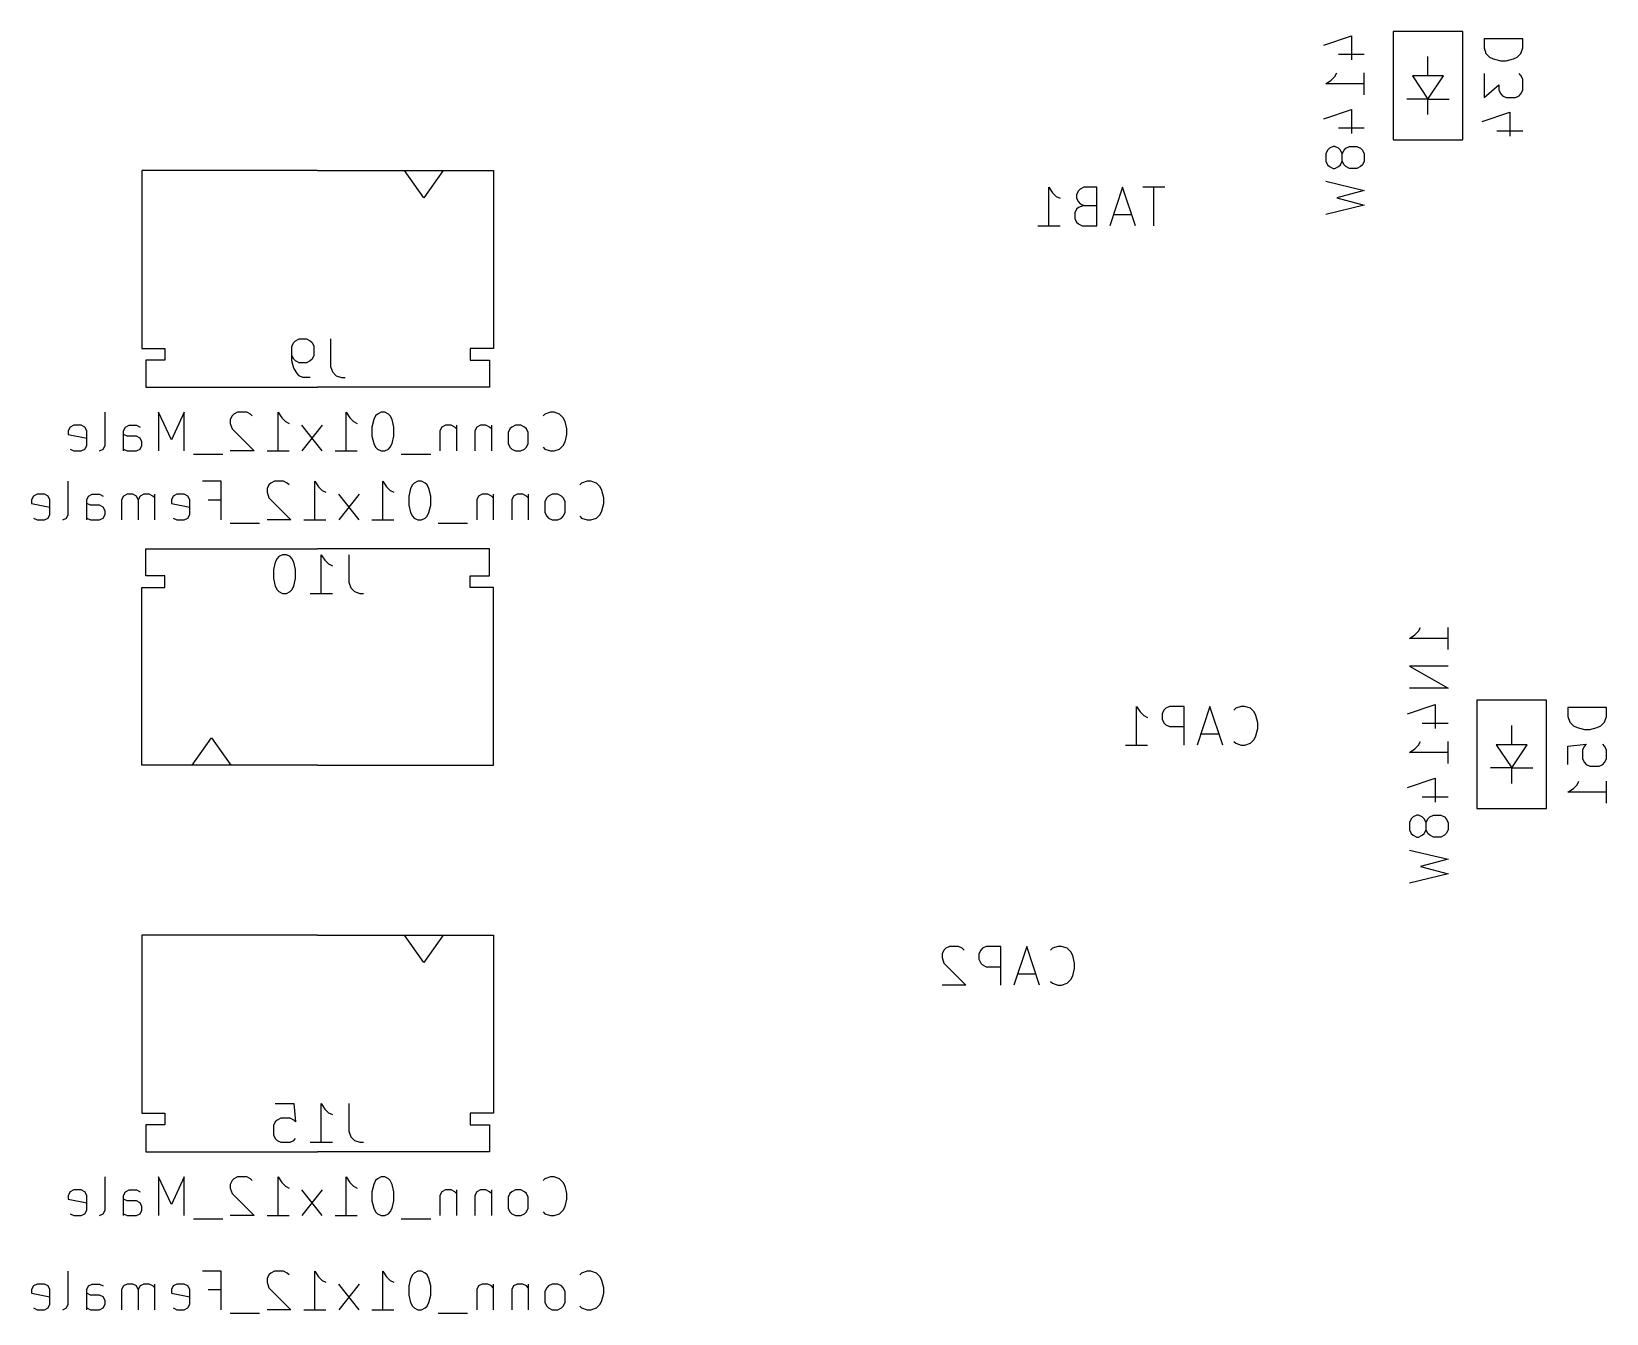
# Model space of a CAD drawing. Extents: x -29 to 358, y -109 to 38.
# Drawn here: x -22.88 to 17.88, y -72.18 to -39.01 of the extents above; entities that cross this region are included whole.
import ezdxf

# ---------------------------------------------------------------- set-up
doc = ezdxf.new("R2010")
doc.units = 0
doc.layers.add('BLACK', color=7, linetype='CONTINUOUS')

msp = doc.modelspace()

# ---------------------------------------------------------------- linework, layer by layer
at = {"layer": 'BLACK', "linetype": 'CONTINUOUS'}
for p, q in [((10.5673, -39.3657), (11.2815, -39.1276)), ((11.2815, -39.1276), (11.2815, -39.7466)), ((14.1625, -39.0133), (12.3625, -39.0133)), ((12.3625, -39.0133), (12.3625, -41.8133)), ((14.1625, -41.8133), (14.1625, -39.0133)), ((15.7149, -39.199), (14.7149, -39.199)), ((14.7149, -39.199), (14.7149, -39.4371)), ((14.7149, -39.4371), (14.7625, -39.58)), ((15.6673, -39.58), (15.7149, -39.4371)), ((15.7149, -39.4371), (15.7149, -39.199)), ((10.9482, -39.6038), (11.6149, -39.6038)), ((13.2625, -40.1633), (13.2625, -39.6633)), ((14.7625, -39.58), (14.8577, -39.6752)), ((14.8577, -39.6752), (14.953, -39.7228)), ((14.953, -39.7228), (15.1435, -39.7704)), ((15.1435, -39.7704), (15.2863, -39.7704)), ((15.2863, -39.7704), (15.4768, -39.7228)), ((15.4768, -39.7228), (15.572, -39.6752)), ((15.572, -39.6752), (15.6673, -39.58)), ((10.6149, -40.3657), (10.7577, -40.2704)), ((10.7577, -40.2704), (10.853, -40.1752)), ((10.853, -40.1752), (10.9006, -40.08)), ((11.6149, -40.6514), (11.6149, -40.08)), ((13.6625, -40.1633), (12.8625, -40.1633)), ((12.8625, -40.1633), (13.2625, -40.7633)), ((13.2625, -40.7633), (13.6625, -40.1633)), ((14.7149, -40.1038), (14.7149, -40.7228)), ((15.6673, -40.1514), (15.6196, -40.1038)), ((15.7149, -40.2466), (15.6673, -40.1514)), ((15.7149, -40.5323), (15.7149, -40.2466)), ((11.6149, -40.3657), (10.6149, -40.3657)), ((14.7149, -40.7228), (15.0958, -40.3895)), ((15.0958, -40.3895), (15.0958, -40.5323)), ((15.0958, -40.5323), (15.1435, -40.6276)), ((15.1435, -40.6276), (15.1911, -40.6752)), ((15.1911, -40.6752), (15.2863, -40.7228)), ((15.2863, -40.7228), (15.5244, -40.7228)), ((15.5244, -40.7228), (15.6196, -40.6752)), ((15.6196, -40.6752), (15.6673, -40.6276)), ((15.6673, -40.6276), (15.7149, -40.5323)), ((10.5673, -41.2704), (11.2815, -41.0323)), ((11.2815, -41.0323), (11.2815, -41.6514)), ((13.2625, -40.7633), (12.7125, -40.7633)), ((13.2625, -40.7633), (13.8125, -40.7633)), ((13.2625, -41.1633), (13.2625, -40.7633)), ((14.6673, -41.3419), (15.3815, -41.1038)), ((15.3815, -41.1038), (15.3815, -41.7228)), ((10.9482, -41.5085), (11.6149, -41.5085)), ((10.8054, -41.9847), (10.7101, -42.0323)), ((10.853, -41.9847), (10.8054, -41.9847)), ((10.9482, -42.0323), (10.853, -41.9847)), ((11.1387, -42.0323), (11.2339, -41.9847)), ((11.2339, -41.9847), (11.4244, -41.9847)), ((11.4244, -41.9847), (11.5196, -42.0323)), ((12.3625, -41.8133), (14.1625, -41.8133)), ((15.0482, -41.58), (15.7149, -41.58)), ((10.6625, -42.08), (10.6149, -42.1752)), ((10.6149, -42.1752), (10.6149, -42.3657)), ((10.6149, -42.3657), (10.6625, -42.4609)), ((10.7101, -42.0323), (10.6625, -42.08)), ((10.9958, -42.08), (10.9482, -42.0323)), ((11.0435, -42.1752), (10.9958, -42.08)), ((10.9958, -42.4609), (11.0435, -42.3657)), ((11.0435, -42.1752), (11.0911, -42.08)), ((11.0435, -42.3657), (11.0435, -42.1752)), ((11.0911, -42.4609), (11.0435, -42.3657)), ((11.0911, -42.08), (11.1387, -42.0323)), ((11.5196, -42.0323), (11.5673, -42.08)), ((11.5673, -42.08), (11.6149, -42.1752)), ((11.6149, -42.3657), (11.5673, -42.4609)), ((11.6149, -42.1752), (11.6149, -42.3657)), ((-15.475, -42.6133), (-20.025, -42.6133)), ((-20.025, -42.6133), (-20.025, -47.2133)), ((-15.475, -42.6133), (-10.925, -42.6133)), ((-12.725, -43.3204), (-13.225, -42.6133)), ((-12.225, -42.6133), (-12.725, -43.3204)), ((-10.925, -42.6133), (-10.925, -47.2133)), ((10.6625, -42.4609), (10.7101, -42.5085)), ((10.7101, -42.5085), (10.8054, -42.5562)), ((10.8054, -42.5562), (10.853, -42.5562)), ((10.853, -42.5562), (10.9482, -42.5085)), ((10.9482, -42.5085), (10.9958, -42.4609)), ((11.1387, -42.5085), (11.0911, -42.4609)), ((11.2339, -42.5562), (11.1387, -42.5085)), ((11.4244, -42.5562), (11.2339, -42.5562)), ((11.5196, -42.5085), (11.4244, -42.5562)), ((11.5673, -42.4609), (11.5196, -42.5085)), ((3.45298, -44.0407), (3.45298, -43.0407)), ((3.45298, -43.0407), (3.54821, -43.1835)), ((3.54821, -43.1835), (3.64345, -43.2788)), ((4.21488, -43.1359), (4.16726, -43.2312)), ((4.2625, -43.0883), (4.21488, -43.1359)), ((4.35774, -43.0407), (4.2625, -43.0883)), ((4.69107, -43.0407), (4.35774, -43.0407)), ((4.69107, -44.0407), (4.69107, -43.0407)), ((5.35774, -43.0407), (5.0244, -44.0407)), ((5.69107, -44.0407), (5.35774, -43.0407)), ((6.45298, -43.0407), (5.88155, -43.0407)), ((6.16726, -44.0407), (6.16726, -43.0407)), ((10.6149, -42.8895), (11.6149, -43.1276)), ((11.6149, -43.1276), (10.9006, -43.3181)), ((3.64345, -43.2788), (3.73869, -43.3264)), ((4.16726, -43.6121), (4.11964, -43.7073)), ((4.16726, -43.2312), (4.16726, -43.3264)), ((4.16726, -43.3264), (4.21488, -43.4216)), ((4.21488, -43.5645), (4.16726, -43.6121)), ((4.21488, -43.4216), (4.2625, -43.4693)), ((4.35774, -43.5169), (4.21488, -43.5645)), ((4.2625, -43.4693), (4.35774, -43.5169)), ((4.35774, -43.5169), (4.69107, -43.5169)), ((11.6149, -43.5085), (10.6149, -43.7466)), ((10.9006, -43.3181), (11.6149, -43.5085)), ((4.11964, -43.7073), (4.11964, -43.8502)), ((4.11964, -43.8502), (4.16726, -43.9454)), ((4.16726, -43.9454), (4.21488, -43.9931)), ((4.21488, -43.9931), (4.31012, -44.0407)), ((5.59583, -43.755), (5.11964, -43.755)), ((3.16726, -44.0407), (3.73869, -44.0407)), ((4.31012, -44.0407), (4.69107, -44.0407)), ((-20.025, -47.2133), (-19.425, -47.2133)), ((-19.425, -47.2133), (-19.425, -47.5133)), ((-16.1417, -47.1562), (-16.094, -47.0609)), ((-16.1417, -47.5371), (-16.1417, -47.1562)), ((-16.094, -47.0609), (-16.0464, -47.0133)), ((-16.0464, -47.0133), (-15.9512, -46.9657)), ((-15.9512, -46.9657), (-15.7607, -46.9657)), ((-15.7607, -46.9657), (-15.6655, -47.0133)), ((-15.6655, -47.0133), (-15.6179, -47.0609)), ((-15.6179, -47.0609), (-15.5702, -47.1562)), ((-15.5702, -47.1562), (-15.5702, -47.3943)), ((-15.1417, -46.9657), (-15.1417, -47.68)), ((-11.525, -47.2133), (-11.525, -47.5133)), ((-10.925, -47.2133), (-11.525, -47.2133)), ((-19.925, -47.5133), (-19.925, -48.2133)), ((-19.425, -47.5133), (-19.925, -47.5133)), ((-16.094, -47.4895), (-16.1417, -47.3943)), ((-16.094, -47.7276), (-16.1417, -47.5371)), ((-16.0464, -47.5371), (-16.094, -47.4895)), ((-15.9512, -47.5847), (-16.0464, -47.5371)), ((-15.7607, -47.5847), (-15.9512, -47.5847)), ((-15.6655, -47.5371), (-15.7607, -47.5847)), ((-15.6179, -47.4895), (-15.6655, -47.5371)), ((-15.5702, -47.3943), (-15.6179, -47.4895)), ((-15.1417, -47.68), (-15.094, -47.8228)), ((-11.525, -47.5133), (-11.025, -47.5133)), ((-11.025, -47.5133), (-11.025, -48.2133)), ((-15.9988, -47.8704), (-16.094, -47.7276)), ((-15.9512, -47.9181), (-15.9988, -47.8704)), ((-15.856, -47.9657), (-15.9512, -47.9181)), ((-15.6655, -47.9657), (-15.856, -47.9657)), ((-15.094, -47.8228), (-14.9988, -47.9181)), ((-14.9988, -47.9181), (-14.856, -47.9657)), ((-14.856, -47.9657), (-14.7607, -47.9657)), ((-19.925, -48.2133), (-15.475, -48.2133)), ((-11.025, -48.2133), (-15.475, -48.2133)), ((-20.975, -49.7228), (-20.975, -48.8657)), ((-19.2607, -49.58), (-19.594, -48.8657)), ((-19.594, -48.8657), (-19.594, -49.8657)), ((-18.9274, -48.8657), (-19.2607, -49.58)), ((-18.9274, -49.8657), (-18.9274, -48.8657)), ((-17.6417, -48.9133), (-17.6893, -48.9609)), ((-17.5464, -48.8657), (-17.6417, -48.9133)), ((-17.3083, -48.8657), (-17.5464, -48.8657)), ((-17.2131, -48.9133), (-17.3083, -48.8657)), ((-17.1655, -48.9609), (-17.2131, -48.9133)), ((-16.4988, -49.8657), (-16.4988, -48.8657)), ((-16.4988, -48.8657), (-16.4036, -49.0085)), ((-14.7369, -49.8657), (-14.7369, -48.8657)), ((-14.7369, -48.8657), (-14.6417, -49.0085)), ((-13.9274, -48.9133), (-13.975, -48.9609)), ((-13.8321, -48.8657), (-13.9274, -48.9133)), ((-13.7369, -48.8657), (-13.8321, -48.8657)), ((-13.6417, -48.9133), (-13.7369, -48.8657)), ((-13.594, -48.9609), (-13.6417, -48.9133)), ((-9.59405, -48.9133), (-9.64167, -48.9609)), ((-9.45119, -48.8657), (-9.59405, -48.9133)), ((-9.35595, -48.8657), (-9.45119, -48.8657)), ((-9.21309, -48.9133), (-9.35595, -48.8657)), ((-9.11786, -49.0085), (-9.21309, -48.9133)), ((-21.8798, -49.2466), (-21.9274, -49.3419)), ((-21.7845, -49.199), (-21.8798, -49.2466)), ((-21.594, -49.199), (-21.7845, -49.199)), ((-21.4988, -49.2466), (-21.594, -49.199)), ((-21.4512, -49.3419), (-21.4988, -49.2466)), ((-20.4988, -49.3419), (-20.4512, -49.2466)), ((-20.4512, -49.2466), (-20.356, -49.199)), ((-20.356, -49.199), (-20.1655, -49.199)), ((-20.1655, -49.199), (-20.0702, -49.2466)), ((-17.6893, -48.9609), (-17.7369, -49.0562)), ((-17.7369, -49.0562), (-17.7369, -49.1514)), ((-17.7369, -49.1514), (-17.6893, -49.2943)), ((-17.6893, -49.2943), (-17.1179, -49.8657)), ((-16.4036, -49.0085), (-16.3083, -49.1038)), ((-16.3083, -49.1038), (-16.2131, -49.1514)), ((-15.356, -49.8657), (-15.8798, -49.199)), ((-15.356, -49.199), (-15.8798, -49.8657)), ((-14.6417, -49.0085), (-14.5464, -49.1038)), ((-14.5464, -49.1038), (-14.4512, -49.1514)), ((-14.0226, -49.0562), (-14.0702, -49.2466)), ((-14.0702, -49.2466), (-14.0702, -49.4847)), ((-13.975, -48.9609), (-14.0226, -49.0562)), ((-13.5464, -49.0562), (-13.594, -48.9609)), ((-13.4988, -49.2466), (-13.5464, -49.0562)), ((-13.4988, -49.4847), (-13.4988, -49.2466)), ((-12.2607, -49.2466), (-12.3083, -49.3419)), ((-12.1655, -49.199), (-12.2607, -49.2466)), ((-12.0226, -49.199), (-12.1655, -49.199)), ((-11.9274, -49.2466), (-12.0226, -49.199)), ((-11.8798, -49.2943), (-11.9274, -49.2466)), ((-11.8798, -49.199), (-11.8798, -49.8657)), ((-11.356, -49.2466), (-11.4036, -49.3419)), ((-11.2607, -49.199), (-11.356, -49.2466)), ((-11.1179, -49.199), (-11.2607, -49.199)), ((-11.0226, -49.2466), (-11.1179, -49.199)), ((-10.975, -49.2943), (-11.0226, -49.2466)), ((-10.975, -49.199), (-10.975, -49.8657)), ((-10.4988, -49.2943), (-10.5464, -49.3895)), ((-10.4512, -49.2466), (-10.4988, -49.2943)), ((-10.356, -49.199), (-10.4512, -49.2466)), ((-10.2131, -49.199), (-10.356, -49.199)), ((-10.1179, -49.2466), (-10.2131, -49.199)), ((-10.0702, -49.2943), (-10.1179, -49.2466)), ((-10.0226, -49.3895), (-10.0702, -49.2943)), ((-9.07024, -49.1038), (-9.11786, -49.0085)), ((-9.02262, -49.2943), (-9.07024, -49.1038)), ((-9.02262, -49.4371), (-9.02262, -49.2943)), ((-21.9274, -49.3419), (-21.9274, -49.4371)), ((-21.9274, -49.4371), (-21.4512, -49.5323)), ((-21.4988, -49.8181), (-21.4512, -49.7228)), ((-21.4512, -49.7228), (-21.4512, -49.3419)), ((-21.0226, -49.8181), (-20.975, -49.7228)), ((-20.4988, -49.8657), (-20.4988, -49.3419)), ((-20.4036, -49.4847), (-20.4988, -49.4371)), ((-20.1655, -49.4847), (-20.4036, -49.4847)), ((-20.0702, -49.5323), (-20.1655, -49.4847)), ((-20.0226, -49.6276), (-20.0702, -49.5323)), ((-20.0702, -49.8181), (-20.0226, -49.7228)), ((-20.0226, -49.7228), (-20.0226, -49.6276)), ((-14.0702, -49.4847), (-14.0226, -49.6752)), ((-14.0226, -49.6752), (-13.975, -49.7704)), ((-13.594, -49.7704), (-13.5464, -49.6752)), ((-13.5464, -49.6752), (-13.4988, -49.4847)), ((-12.3083, -49.3419), (-12.3083, -49.8657)), ((-11.4036, -49.3419), (-11.4036, -49.8657)), ((-10.5464, -49.3895), (-10.5464, -49.6752)), ((-10.5464, -49.6752), (-10.4988, -49.7704)), ((-10.0702, -49.7704), (-10.0226, -49.6752)), ((-10.0226, -49.6752), (-10.0226, -49.3895)), ((-9.21309, -49.8181), (-9.11786, -49.7228)), ((-9.11786, -49.7228), (-9.07024, -49.6276)), ((-9.07024, -49.6276), (-9.02262, -49.4371)), ((-21.8798, -49.8181), (-21.7845, -49.8657)), ((-21.7845, -49.8657), (-21.594, -49.8657)), ((-21.594, -49.8657), (-21.4988, -49.8181)), ((-21.1179, -49.8657), (-21.0226, -49.8181)), ((-20.4988, -49.8181), (-20.4036, -49.8657)), ((-20.4036, -49.8657), (-20.1655, -49.8657)), ((-20.1655, -49.8657), (-20.0702, -49.8181)), ((-17.9274, -49.9609), (-18.6893, -49.9609)), ((-17.1179, -49.8657), (-17.7369, -49.8657)), ((-16.7845, -49.8657), (-16.2131, -49.8657)), ((-15.0226, -49.8657), (-14.4512, -49.8657)), ((-13.975, -49.7704), (-13.9274, -49.8181)), ((-13.9274, -49.8181), (-13.8321, -49.8657)), ((-13.8321, -49.8657), (-13.7369, -49.8657)), ((-13.7369, -49.8657), (-13.6417, -49.8181)), ((-13.6417, -49.8181), (-13.594, -49.7704)), ((-12.5464, -49.9609), (-13.3083, -49.9609)), ((-10.4988, -49.7704), (-10.4512, -49.8181)), ((-10.4512, -49.8181), (-10.356, -49.8657)), ((-10.356, -49.8657), (-10.2131, -49.8657)), ((-10.2131, -49.8657), (-10.1179, -49.8181)), ((-10.1179, -49.8181), (-10.0702, -49.7704)), ((-9.64167, -49.7704), (-9.59405, -49.8181)), ((-9.59405, -49.8181), (-9.45119, -49.8657)), ((-9.45119, -49.8657), (-9.35595, -49.8657)), ((-9.35595, -49.8657), (-9.21309, -49.8181)), ((-21.9274, -51.5078), (-21.9274, -50.6507)), ((-17.975, -50.6507), (-18.4512, -50.6507)), ((-17.975, -51.6507), (-17.975, -50.6507)), ((-16.7369, -50.7459), (-16.7845, -50.8412)), ((-16.7845, -50.8412), (-16.7845, -50.9364)), ((-16.7845, -50.9364), (-16.7369, -51.0793)), ((-16.6893, -50.6983), (-16.7369, -50.7459)), ((-16.594, -50.6507), (-16.6893, -50.6983)), ((-16.356, -50.6507), (-16.594, -50.6507)), ((-16.2607, -50.6983), (-16.356, -50.6507)), ((-16.2131, -50.7459), (-16.2607, -50.6983)), ((-15.5464, -51.6507), (-15.5464, -50.6507)), ((-15.5464, -50.6507), (-15.4512, -50.7935)), ((-15.4512, -50.7935), (-15.356, -50.8888)), ((-15.356, -50.8888), (-15.2607, -50.9364)), ((-13.7845, -51.6507), (-13.7845, -50.6507)), ((-13.7845, -50.6507), (-13.6893, -50.7935)), ((-13.6893, -50.7935), (-13.594, -50.8888)), ((-13.594, -50.8888), (-13.4988, -50.9364)), ((-13.0702, -50.8412), (-13.1179, -51.0316)), ((-13.0226, -50.7459), (-13.0702, -50.8412)), ((-12.975, -50.6983), (-13.0226, -50.7459)), ((-12.8798, -50.6507), (-12.975, -50.6983)), ((-12.7845, -50.6507), (-12.8798, -50.6507)), ((-12.6893, -50.6983), (-12.7845, -50.6507)), ((-12.6417, -50.7459), (-12.6893, -50.6983)), ((-12.594, -50.8412), (-12.6417, -50.7459)), ((-12.5464, -51.0316), (-12.594, -50.8412)), ((-8.64167, -50.6983), (-8.68928, -50.7459)), ((-8.49881, -50.6507), (-8.64167, -50.6983)), ((-8.40357, -50.6507), (-8.49881, -50.6507)), ((-8.26071, -50.6983), (-8.40357, -50.6507)), ((-8.16548, -50.7935), (-8.26071, -50.6983)), ((-8.11786, -50.8888), (-8.16548, -50.7935)), ((-8.07024, -51.0793), (-8.11786, -50.8888)), ((-22.8321, -51.0316), (-22.8798, -51.1269)), ((-22.8798, -51.1269), (-22.8798, -51.2221)), ((-22.8798, -51.2221), (-22.4036, -51.3173)), ((-22.7369, -50.984), (-22.8321, -51.0316)), ((-22.5464, -50.984), (-22.7369, -50.984)), ((-22.4512, -51.0316), (-22.5464, -50.984)), ((-22.4036, -51.1269), (-22.4512, -51.0316)), ((-22.4036, -51.5078), (-22.4036, -51.1269)), ((-21.4512, -51.1269), (-21.4036, -51.0316)), ((-21.4512, -51.6507), (-21.4512, -51.1269)), ((-21.356, -51.2697), (-21.4512, -51.2221)), ((-21.4036, -51.0316), (-21.3083, -50.984)), ((-21.1179, -51.2697), (-21.356, -51.2697)), ((-21.3083, -50.984), (-21.1179, -50.984)), ((-21.1179, -50.984), (-21.0226, -51.0316)), ((-21.0226, -51.3173), (-21.1179, -51.2697)), ((-20.975, -51.4126), (-21.0226, -51.3173)), ((-20.4988, -51.0316), (-20.5464, -51.1269)), ((-20.5464, -51.1269), (-20.5464, -51.6507)), ((-20.4036, -50.984), (-20.4988, -51.0316)), ((-20.2607, -50.984), (-20.4036, -50.984)), ((-20.1655, -51.0316), (-20.2607, -50.984)), ((-20.1179, -51.1269), (-20.1655, -51.0316)), ((-20.0702, -51.0316), (-20.1179, -51.1269)), ((-20.1179, -51.1269), (-20.1179, -51.6507)), ((-19.975, -50.984), (-20.0702, -51.0316)), ((-19.8321, -50.984), (-19.975, -50.984)), ((-19.7369, -51.0316), (-19.8321, -50.984)), ((-19.6893, -51.0793), (-19.7369, -51.0316)), ((-19.6893, -51.6507), (-19.6893, -50.984)), ((-19.2131, -51.0316), (-19.2607, -51.1269)), ((-19.2607, -51.1269), (-19.2607, -51.2221)), ((-19.2607, -51.2221), (-18.7845, -51.3173)), ((-19.1179, -50.984), (-19.2131, -51.0316)), ((-18.9274, -50.984), (-19.1179, -50.984)), ((-18.8321, -51.0316), (-18.9274, -50.984)), ((-18.7845, -51.1269), (-18.8321, -51.0316)), ((-18.7845, -51.5078), (-18.7845, -51.1269)), ((-18.3083, -51.1269), (-17.975, -51.1269)), ((-16.7369, -51.0793), (-16.1655, -51.6507)), ((-14.4036, -51.6507), (-14.9274, -50.984)), ((-14.4036, -50.984), (-14.9274, -51.6507)), ((-13.1179, -51.0316), (-13.1179, -51.2697)), ((-13.1179, -51.2697), (-13.0702, -51.4602)), ((-12.594, -51.4602), (-12.5464, -51.2697)), ((-12.5464, -51.2697), (-12.5464, -51.0316)), ((-11.3083, -51.0316), (-11.356, -51.1269)), ((-11.356, -51.1269), (-11.356, -51.6507)), ((-11.2131, -50.984), (-11.3083, -51.0316)), ((-11.0702, -50.984), (-11.2131, -50.984)), ((-10.975, -51.0316), (-11.0702, -50.984)), ((-10.9274, -51.0793), (-10.975, -51.0316)), ((-10.9274, -50.984), (-10.9274, -51.6507)), ((-10.4036, -51.0316), (-10.4512, -51.1269)), ((-10.4512, -51.1269), (-10.4512, -51.6507)), ((-10.3083, -50.984), (-10.4036, -51.0316)), ((-10.1655, -50.984), (-10.3083, -50.984)), ((-10.0702, -51.0316), (-10.1655, -50.984)), ((-10.0226, -51.0793), (-10.0702, -51.0316)), ((-10.0226, -50.984), (-10.0226, -51.6507)), ((-9.54643, -51.0793), (-9.59405, -51.1745)), ((-9.59405, -51.1745), (-9.59405, -51.4602)), ((-9.49881, -51.0316), (-9.54643, -51.0793)), ((-9.40357, -50.984), (-9.49881, -51.0316)), ((-9.26071, -50.984), (-9.40357, -50.984)), ((-9.16548, -51.0316), (-9.26071, -50.984)), ((-9.11786, -51.0793), (-9.16548, -51.0316)), ((-9.07024, -51.1745), (-9.11786, -51.0793)), ((-9.07024, -51.4602), (-9.07024, -51.1745)), ((-8.11786, -51.4126), (-8.07024, -51.2221)), ((-8.07024, -51.2221), (-8.07024, -51.0793)), ((-22.8321, -51.6031), (-22.7369, -51.6507)), ((-22.7369, -51.6507), (-22.5464, -51.6507)), ((-22.5464, -51.6507), (-22.4512, -51.6031)), ((-22.4512, -51.6031), (-22.4036, -51.5078)), ((-22.0702, -51.6507), (-21.975, -51.6031)), ((-21.975, -51.6031), (-21.9274, -51.5078)), ((-21.4512, -51.6031), (-21.356, -51.6507)), ((-21.356, -51.6507), (-21.1179, -51.6507)), ((-21.1179, -51.6507), (-21.0226, -51.6031)), ((-21.0226, -51.6031), (-20.975, -51.5078)), ((-20.975, -51.5078), (-20.975, -51.4126)), ((-19.2131, -51.6031), (-19.1179, -51.6507)), ((-19.1179, -51.6507), (-18.9274, -51.6507)), ((-18.9274, -51.6507), (-18.8321, -51.6031)), ((-18.8321, -51.6031), (-18.7845, -51.5078)), ((-16.975, -51.7459), (-17.7369, -51.7459)), ((-16.1655, -51.6507), (-16.7845, -51.6507)), ((-15.8321, -51.6507), (-15.2607, -51.6507)), ((-14.0702, -51.6507), (-13.4988, -51.6507)), ((-13.0702, -51.4602), (-13.0226, -51.5554)), ((-13.0226, -51.5554), (-12.975, -51.6031)), ((-12.975, -51.6031), (-12.8798, -51.6507)), ((-12.8798, -51.6507), (-12.7845, -51.6507)), ((-12.7845, -51.6507), (-12.6893, -51.6031)), ((-12.6893, -51.6031), (-12.6417, -51.5554)), ((-12.6417, -51.5554), (-12.594, -51.4602)), ((-11.594, -51.7459), (-12.356, -51.7459)), ((-9.59405, -51.4602), (-9.54643, -51.5554)), ((-9.54643, -51.5554), (-9.49881, -51.6031)), ((-9.49881, -51.6031), (-9.40357, -51.6507)), ((-9.40357, -51.6507), (-9.26071, -51.6507)), ((-9.26071, -51.6507), (-9.16548, -51.6031)), ((-9.16548, -51.6031), (-9.11786, -51.5554)), ((-9.11786, -51.5554), (-9.07024, -51.4602)), ((-8.68928, -51.5554), (-8.64167, -51.6031)), ((-8.64167, -51.6031), (-8.49881, -51.6507)), ((-8.49881, -51.6507), (-8.40357, -51.6507)), ((-8.40357, -51.6507), (-8.26071, -51.6031)), ((-8.26071, -51.6031), (-8.16548, -51.5078)), ((-8.16548, -51.5078), (-8.11786, -51.4126)), ((-19.925, -52.3983), (-15.475, -52.3983)), ((-19.925, -53.0983), (-19.925, -52.3983)), ((-16.3798, -52.5507), (-16.475, -52.5983)), ((-16.2845, -52.5507), (-16.3798, -52.5507)), ((-16.1893, -52.5983), (-16.2845, -52.5507)), ((-11.025, -52.3983), (-15.475, -52.3983)), ((-15.3798, -53.5507), (-15.3798, -52.5507)), ((-15.3798, -52.5507), (-15.2845, -52.6935)), ((-14.6655, -52.5507), (-14.6655, -53.265)), ((-11.025, -53.0983), (-11.025, -52.3983)), ((-16.5702, -52.7412), (-16.6179, -52.9316)), ((-16.6179, -52.9316), (-16.6179, -53.1697)), ((-16.5226, -52.6459), (-16.5702, -52.7412)), ((-16.475, -52.5983), (-16.5226, -52.6459)), ((-16.1417, -52.6459), (-16.1893, -52.5983)), ((-16.094, -52.7412), (-16.1417, -52.6459)), ((-16.0464, -52.9316), (-16.094, -52.7412)), ((-16.0464, -53.1697), (-16.0464, -52.9316)), ((-15.2845, -52.6935), (-15.1893, -52.7888)), ((-15.1893, -52.7888), (-15.094, -52.8364)), ((-20.025, -57.9983), (-20.025, -53.3983)), ((-20.025, -53.3983), (-19.425, -53.3983)), ((-19.425, -53.0983), (-19.925, -53.0983)), ((-19.425, -53.3983), (-19.425, -53.0983)), ((-16.6179, -53.1697), (-16.5702, -53.3602)), ((-16.5702, -53.3602), (-16.5226, -53.4554)), ((-16.1417, -53.4554), (-16.094, -53.3602)), ((-16.094, -53.3602), (-16.0464, -53.1697)), ((-14.6655, -53.265), (-14.6179, -53.4078)), ((-11.525, -53.0983), (-11.025, -53.0983)), ((-11.525, -53.3983), (-11.525, -53.0983)), ((-10.925, -53.3983), (-11.525, -53.3983)), ((-10.925, -57.9983), (-10.925, -53.3983)), ((-16.5226, -53.4554), (-16.475, -53.5031)), ((-16.475, -53.5031), (-16.3798, -53.5507)), ((-16.3798, -53.5507), (-16.2845, -53.5507)), ((-16.2845, -53.5507), (-16.1893, -53.5031)), ((-16.1893, -53.5031), (-16.1417, -53.4554)), ((-15.6655, -53.5507), (-15.094, -53.5507)), ((-14.6179, -53.4078), (-14.5226, -53.5031)), ((-14.5226, -53.5031), (-14.3798, -53.5507)), ((-14.3798, -53.5507), (-14.2845, -53.5507)), ((12.7824, -54.7158), (12.9252, -54.6206)), ((12.9252, -54.6206), (13.0205, -54.5253)), ((13.0205, -54.5253), (13.0681, -54.4301)), ((13.7824, -55.0015), (13.7824, -54.4301)), ((13.7824, -54.7158), (12.7824, -54.7158)), ((13.7824, -55.4301), (12.7824, -55.4301)), ((12.7824, -55.4301), (13.7824, -56.0015)), ((13.7824, -56.0015), (12.7824, -56.0015)), ((5.71518, -57.4757), (5.71518, -56.4757)), ((5.71518, -56.4757), (5.81042, -56.6185)), ((5.81042, -56.6185), (5.90565, -56.7138)), ((6.42946, -56.5709), (6.38184, -56.6662)), ((6.47708, -56.5233), (6.42946, -56.5709)), ((6.57232, -56.4757), (6.47708, -56.5233)), ((6.95327, -56.4757), (6.57232, -56.4757)), ((6.95327, -57.4757), (6.95327, -56.4757)), ((7.61994, -56.4757), (7.28661, -57.4757)), ((7.95327, -57.4757), (7.61994, -56.4757)), ((8.28661, -56.5233), (8.23899, -56.5709)), ((8.42946, -56.4757), (8.28661, -56.5233)), ((8.5247, -56.4757), (8.42946, -56.4757)), ((8.66756, -56.5233), (8.5247, -56.4757)), ((8.7628, -56.6185), (8.66756, -56.5233)), ((8.81042, -56.7138), (8.7628, -56.6185)), ((12.7348, -56.6682), (13.449, -56.4301)), ((13.449, -56.4301), (13.449, -57.0491)), ((16.33, -56.3158), (14.53, -56.3158)), ((14.53, -56.3158), (14.53, -59.1158)), ((16.33, -59.1158), (16.33, -56.3158)), ((17.8824, -56.5015), (16.8824, -56.5015)), ((16.8824, -56.5015), (16.8824, -56.7396)), ((17.8824, -56.7396), (17.8824, -56.5015)), ((5.90565, -56.7138), (6.00089, -56.7614)), ((6.38184, -56.6662), (6.38184, -56.809)), ((6.38184, -56.809), (6.42946, -56.9043)), ((6.42946, -56.9043), (6.47708, -56.9519)), ((6.47708, -56.9519), (6.57232, -56.9995)), ((6.57232, -56.9995), (6.95327, -56.9995)), ((8.85803, -56.9043), (8.81042, -56.7138)), ((8.81042, -57.2376), (8.85803, -57.0471)), ((8.85803, -57.0471), (8.85803, -56.9043)), ((13.1157, -56.9063), (13.7824, -56.9063)), ((15.43, -57.4658), (15.43, -56.9658)), ((16.8824, -56.7396), (16.93, -56.8825)), ((16.93, -56.8825), (17.0252, -56.9777)), ((17.0252, -56.9777), (17.1205, -57.0253)), ((17.1205, -57.0253), (17.311, -57.0729)), ((17.4538, -57.0729), (17.6443, -57.0253)), ((17.6443, -57.0253), (17.7395, -56.9777)), ((17.7395, -56.9777), (17.8348, -56.8825)), ((17.8348, -56.8825), (17.8824, -56.7396)), ((-18.725, -57.9983), (-18.225, -57.2912)), ((-18.225, -57.2912), (-17.725, -57.9983)), ((7.85803, -57.19), (7.38184, -57.19)), ((8.23899, -57.3804), (8.28661, -57.4281)), ((8.28661, -57.4281), (8.42946, -57.4757)), ((8.5247, -57.4757), (8.66756, -57.4281)), ((8.66756, -57.4281), (8.7628, -57.3328)), ((8.7628, -57.3328), (8.81042, -57.2376)), ((13.0205, -57.4777), (13.0681, -57.3825)), ((13.7824, -57.9539), (13.7824, -57.3825)), ((15.83, -57.4658), (15.03, -57.4658)), ((15.03, -57.4658), (15.43, -58.0658)), ((15.43, -58.0658), (15.83, -57.4658)), ((16.8824, -57.5015), (17.3586, -57.4539)), ((17.311, -57.0729), (17.4538, -57.0729)), ((17.3586, -57.4539), (17.311, -57.5015)), ((17.8348, -57.5015), (17.7871, -57.4539)), ((5.42946, -57.4757), (6.00089, -57.4757)), ((8.42946, -57.4757), (8.5247, -57.4757)), ((12.7824, -57.6682), (12.9252, -57.5729)), ((13.7824, -57.6682), (12.7824, -57.6682)), ((12.9252, -57.5729), (13.0205, -57.4777)), ((16.8824, -57.9777), (16.8824, -57.5015)), ((17.311, -57.5015), (17.2633, -57.5968)), ((17.2633, -57.5968), (17.2633, -57.8348)), ((17.2633, -57.8348), (17.311, -57.9301)), ((17.8824, -57.5968), (17.8348, -57.5015)), ((17.8348, -57.9301), (17.8824, -57.8348)), ((17.8824, -57.8348), (17.8824, -57.5968)), ((-15.475, -57.9983), (-20.025, -57.9983)), ((-15.475, -57.9983), (-10.925, -57.9983)), ((15.43, -58.0658), (14.88, -58.0658)), ((15.43, -58.4658), (15.43, -58.0658)), ((15.43, -58.0658), (15.98, -58.0658)), ((17.311, -57.9301), (17.3586, -57.9777)), ((17.3586, -57.9777), (17.4538, -58.0253)), ((17.4538, -58.0253), (17.6919, -58.0253)), ((17.6919, -58.0253), (17.7871, -57.9777)), ((17.7871, -57.9777), (17.8348, -57.9301)), ((12.7348, -58.5729), (13.449, -58.3348)), ((13.449, -58.3348), (13.449, -58.9539)), ((16.8824, -58.692), (17.0252, -58.5968)), ((17.8824, -58.692), (16.8824, -58.692)), ((17.0252, -58.5968), (17.1205, -58.5015)), ((17.1205, -58.5015), (17.1681, -58.4063)), ((17.8824, -58.9777), (17.8824, -58.4063)), ((13.1157, -58.811), (13.7824, -58.811)), ((12.83, -59.3825), (12.7824, -59.4777)), ((12.7824, -59.4777), (12.7824, -59.6682)), ((12.8776, -59.3348), (12.83, -59.3825)), ((12.9729, -59.2872), (12.8776, -59.3348)), ((13.0205, -59.2872), (12.9729, -59.2872)), ((13.1157, -59.3348), (13.0205, -59.2872)), ((13.1633, -59.3825), (13.1157, -59.3348)), ((13.211, -59.4777), (13.1633, -59.3825)), ((13.211, -59.4777), (13.2586, -59.3825)), ((13.211, -59.6682), (13.211, -59.4777)), ((13.2586, -59.3825), (13.3062, -59.3348)), ((13.3062, -59.3348), (13.4014, -59.2872)), ((13.4014, -59.2872), (13.5919, -59.2872)), ((13.5919, -59.2872), (13.6871, -59.3348)), ((13.6871, -59.3348), (13.7348, -59.3825)), ((13.7348, -59.3825), (13.7824, -59.4777)), ((13.7824, -59.4777), (13.7824, -59.6682)), ((14.53, -59.1158), (16.33, -59.1158)), ((12.7824, -59.6682), (12.83, -59.7634)), ((12.83, -59.7634), (12.8776, -59.811)), ((12.8776, -59.811), (12.9729, -59.8587)), ((12.9729, -59.8587), (13.0205, -59.8587)), ((13.0205, -59.8587), (13.1157, -59.811)), ((13.1157, -59.811), (13.1633, -59.7634)), ((13.1633, -59.7634), (13.211, -59.6682)), ((13.2586, -59.7634), (13.211, -59.6682)), ((13.3062, -59.811), (13.2586, -59.7634)), ((13.4014, -59.8587), (13.3062, -59.811)), ((13.5919, -59.8587), (13.4014, -59.8587)), ((13.6871, -59.811), (13.5919, -59.8587)), ((13.7348, -59.7634), (13.6871, -59.811)), ((13.7824, -59.6682), (13.7348, -59.7634)), ((12.7824, -60.192), (13.7824, -60.4301)), ((13.7824, -60.4301), (13.0681, -60.6206)), ((13.0681, -60.6206), (13.7824, -60.811)), ((13.7824, -60.811), (12.7824, -61.0491)), ((-20.025, -62.3983), (-20.025, -66.9983)), ((-15.475, -62.3983), (-20.025, -62.3983)), ((-15.475, -62.3983), (-10.925, -62.3983)), ((-12.725, -63.1054), (-13.225, -62.3983)), ((-12.225, -62.3983), (-12.725, -63.1054)), ((-10.925, -62.3983), (-10.925, -66.9983)), ((0.78095, -62.7338), (0.73333, -62.7814)), ((0.87619, -62.6862), (0.78095, -62.7338)), ((1.11428, -62.6862), (0.87619, -62.6862)), ((1.20952, -62.7338), (1.11428, -62.6862)), ((1.25714, -62.7814), (1.20952, -62.7338)), ((1.73333, -62.7338), (1.68571, -62.7814)), ((1.82857, -62.6862), (1.73333, -62.7338)), ((2.20952, -62.6862), (1.82857, -62.6862)), ((2.20952, -63.6862), (2.20952, -62.6862)), ((2.87619, -62.6862), (2.54286, -63.6862)), ((3.20952, -63.6862), (2.87619, -62.6862)), ((3.54286, -62.7338), (3.49524, -62.7814)), ((3.68571, -62.6862), (3.54286, -62.7338)), ((3.78095, -62.6862), (3.68571, -62.6862)), ((3.92381, -62.7338), (3.78095, -62.6862)), ((4.01905, -62.829), (3.92381, -62.7338)), ((0.73333, -62.7814), (0.68571, -62.8767)), ((0.68571, -62.8767), (0.68571, -62.9719)), ((0.68571, -62.9719), (0.73333, -63.1148)), ((0.73333, -63.1148), (1.30476, -63.6862)), ((1.68571, -62.7814), (1.63809, -62.8767)), ((1.63809, -62.8767), (1.63809, -63.0195)), ((1.63809, -63.0195), (1.68571, -63.1148)), ((1.68571, -63.1148), (1.73333, -63.1624)), ((1.73333, -63.1624), (1.82857, -63.21)), ((4.06667, -62.9243), (4.01905, -62.829)), ((4.11428, -63.1148), (4.06667, -62.9243)), ((4.11428, -63.2576), (4.11428, -63.1148)), ((1.82857, -63.21), (2.20952, -63.21)), ((3.11428, -63.4005), (2.63809, -63.4005)), ((3.92381, -63.6386), (4.01905, -63.5433)), ((4.01905, -63.5433), (4.06667, -63.4481)), ((4.06667, -63.4481), (4.11428, -63.2576)), ((1.30476, -63.6862), (0.68571, -63.6862)), ((3.49524, -63.5909), (3.54286, -63.6386)), ((3.54286, -63.6386), (3.68571, -63.6862)), ((3.68571, -63.6862), (3.78095, -63.6862)), ((3.78095, -63.6862), (3.92381, -63.6386)), ((-16.5702, -66.7507), (-16.094, -66.7507)), ((-16.094, -66.7507), (-16.0464, -67.2269)), ((-15.3798, -67.7507), (-15.3798, -66.7507)), ((-15.3798, -66.7507), (-15.2845, -66.8935)), ((-14.6655, -66.7507), (-14.6655, -67.465)), ((-20.025, -66.9983), (-19.425, -66.9983)), ((-19.425, -66.9983), (-19.425, -67.2983)), ((-16.5702, -67.2269), (-16.6179, -67.3221)), ((-16.5226, -67.1793), (-16.5702, -67.2269)), ((-16.4274, -67.1316), (-16.5226, -67.1793)), ((-16.1893, -67.1316), (-16.4274, -67.1316)), ((-16.094, -67.1793), (-16.1893, -67.1316)), ((-16.0464, -67.2269), (-16.094, -67.1793)), ((-15.2845, -66.8935), (-15.1893, -66.9888)), ((-15.1893, -66.9888), (-15.094, -67.0364)), ((-10.925, -66.9983), (-11.525, -66.9983)), ((-11.525, -66.9983), (-11.525, -67.2983)), ((-19.925, -67.2983), (-19.925, -67.9983)), ((-19.425, -67.2983), (-19.925, -67.2983)), ((-16.6179, -67.3221), (-16.6179, -67.5602)), ((-16.6179, -67.5602), (-16.5702, -67.6554)), ((-16.5702, -67.6554), (-16.5226, -67.7031)), ((-16.094, -67.7031), (-16.0464, -67.6554)), ((-14.6655, -67.465), (-14.6179, -67.6078)), ((-14.6179, -67.6078), (-14.5226, -67.7031)), ((-11.525, -67.2983), (-11.025, -67.2983)), ((-11.025, -67.2983), (-11.025, -67.9983)), ((-19.925, -67.9983), (-15.475, -67.9983)), ((-16.5226, -67.7031), (-16.4274, -67.7507)), ((-16.4274, -67.7507), (-16.1893, -67.7507)), ((-16.1893, -67.7507), (-16.094, -67.7031)), ((-15.6655, -67.7507), (-15.094, -67.7507)), ((-11.025, -67.9983), (-15.475, -67.9983)), ((-14.5226, -67.7031), (-14.3798, -67.7507)), ((-14.3798, -67.7507), (-14.2845, -67.7507)), ((-20.975, -69.5078), (-20.975, -68.6507)), ((-19.2607, -69.365), (-19.594, -68.6507)), ((-19.594, -68.6507), (-19.594, -69.6507)), ((-18.9274, -68.6507), (-19.2607, -69.365)), ((-18.9274, -69.6507), (-18.9274, -68.6507)), ((-17.6893, -68.7459), (-17.7369, -68.8412)), ((-17.7369, -68.8412), (-17.7369, -68.9364)), ((-17.6417, -68.6983), (-17.6893, -68.7459)), ((-17.5464, -68.6507), (-17.6417, -68.6983)), ((-17.3083, -68.6507), (-17.5464, -68.6507)), ((-17.2131, -68.6983), (-17.3083, -68.6507)), ((-17.1655, -68.7459), (-17.2131, -68.6983)), ((-16.4988, -69.6507), (-16.4988, -68.6507)), ((-16.4988, -68.6507), (-16.4036, -68.7935)), ((-16.4036, -68.7935), (-16.3083, -68.8888)), ((-14.7369, -69.6507), (-14.7369, -68.6507)), ((-14.7369, -68.6507), (-14.6417, -68.7935)), ((-14.6417, -68.7935), (-14.5464, -68.8888)), ((-14.0226, -68.8412), (-14.0702, -69.0316)), ((-13.975, -68.7459), (-14.0226, -68.8412)), ((-13.9274, -68.6983), (-13.975, -68.7459)), ((-13.8321, -68.6507), (-13.9274, -68.6983)), ((-13.7369, -68.6507), (-13.8321, -68.6507)), ((-13.6417, -68.6983), (-13.7369, -68.6507)), ((-13.594, -68.7459), (-13.6417, -68.6983)), ((-13.5464, -68.8412), (-13.594, -68.7459)), ((-13.4988, -69.0316), (-13.5464, -68.8412)), ((-9.59405, -68.6983), (-9.64167, -68.7459)), ((-9.45119, -68.6507), (-9.59405, -68.6983)), ((-9.35595, -68.6507), (-9.45119, -68.6507)), ((-9.21309, -68.6983), (-9.35595, -68.6507)), ((-9.11786, -68.7935), (-9.21309, -68.6983)), ((-9.07024, -68.8888), (-9.11786, -68.7935)), ((-21.8798, -69.0316), (-21.9274, -69.1269)), ((-21.9274, -69.1269), (-21.9274, -69.2221)), ((-21.9274, -69.2221), (-21.4512, -69.3173)), ((-21.7845, -68.984), (-21.8798, -69.0316)), ((-21.594, -68.984), (-21.7845, -68.984)), ((-21.4988, -69.0316), (-21.594, -68.984)), ((-21.4512, -69.1269), (-21.4988, -69.0316)), ((-21.4512, -69.5078), (-21.4512, -69.1269)), ((-20.4988, -69.1269), (-20.4512, -69.0316)), ((-20.4988, -69.6507), (-20.4988, -69.1269)), ((-20.4036, -69.2697), (-20.4988, -69.2221)), ((-20.4512, -69.0316), (-20.356, -68.984)), ((-20.1655, -69.2697), (-20.4036, -69.2697)), ((-20.356, -68.984), (-20.1655, -68.984)), ((-20.1655, -68.984), (-20.0702, -69.0316)), ((-20.0702, -69.3173), (-20.1655, -69.2697)), ((-17.7369, -68.9364), (-17.6893, -69.0793)), ((-17.6893, -69.0793), (-17.1179, -69.6507)), ((-16.3083, -68.8888), (-16.2131, -68.9364)), ((-15.356, -69.6507), (-15.8798, -68.984)), ((-15.356, -68.984), (-15.8798, -69.6507)), ((-14.5464, -68.8888), (-14.4512, -68.9364)), ((-14.0702, -69.0316), (-14.0702, -69.2697)), ((-14.0702, -69.2697), (-14.0226, -69.4602)), ((-13.5464, -69.4602), (-13.4988, -69.2697)), ((-13.4988, -69.2697), (-13.4988, -69.0316)), ((-12.2607, -69.0316), (-12.3083, -69.1269)), ((-12.3083, -69.1269), (-12.3083, -69.6507)), ((-12.1655, -68.984), (-12.2607, -69.0316)), ((-12.0226, -68.984), (-12.1655, -68.984)), ((-11.9274, -69.0316), (-12.0226, -68.984)), ((-11.8798, -69.0793), (-11.9274, -69.0316)), ((-11.8798, -68.984), (-11.8798, -69.6507)), ((-11.356, -69.0316), (-11.4036, -69.1269)), ((-11.4036, -69.1269), (-11.4036, -69.6507)), ((-11.2607, -68.984), (-11.356, -69.0316)), ((-11.1179, -68.984), (-11.2607, -68.984)), ((-11.0226, -69.0316), (-11.1179, -68.984)), ((-10.975, -69.0793), (-11.0226, -69.0316)), ((-10.975, -68.984), (-10.975, -69.6507)), ((-10.4988, -69.0793), (-10.5464, -69.1745)), ((-10.5464, -69.1745), (-10.5464, -69.4602)), ((-10.4512, -69.0316), (-10.4988, -69.0793)), ((-10.356, -68.984), (-10.4512, -69.0316)), ((-10.2131, -68.984), (-10.356, -68.984)), ((-10.1179, -69.0316), (-10.2131, -68.984)), ((-10.0702, -69.0793), (-10.1179, -69.0316)), ((-10.0226, -69.1745), (-10.0702, -69.0793)), ((-10.0226, -69.4602), (-10.0226, -69.1745)), ((-9.02262, -69.0793), (-9.07024, -68.8888)), ((-9.07024, -69.4126), (-9.02262, -69.2221)), ((-9.02262, -69.2221), (-9.02262, -69.0793)), ((-21.8798, -69.6031), (-21.7845, -69.6507)), ((-21.7845, -69.6507), (-21.594, -69.6507)), ((-21.594, -69.6507), (-21.4988, -69.6031)), ((-21.4988, -69.6031), (-21.4512, -69.5078)), ((-21.1179, -69.6507), (-21.0226, -69.6031)), ((-21.0226, -69.6031), (-20.975, -69.5078)), ((-20.4988, -69.6031), (-20.4036, -69.6507)), ((-20.4036, -69.6507), (-20.1655, -69.6507)), ((-20.1655, -69.6507), (-20.0702, -69.6031)), ((-20.0226, -69.4126), (-20.0702, -69.3173)), ((-20.0702, -69.6031), (-20.0226, -69.5078)), ((-20.0226, -69.5078), (-20.0226, -69.4126)), ((-17.1179, -69.6507), (-17.7369, -69.6507)), ((-16.7845, -69.6507), (-16.2131, -69.6507)), ((-15.0226, -69.6507), (-14.4512, -69.6507)), ((-14.0226, -69.4602), (-13.975, -69.5554)), ((-13.975, -69.5554), (-13.9274, -69.6031)), ((-13.9274, -69.6031), (-13.8321, -69.6507)), ((-13.8321, -69.6507), (-13.7369, -69.6507)), ((-13.7369, -69.6507), (-13.6417, -69.6031)), ((-13.6417, -69.6031), (-13.594, -69.5554)), ((-13.594, -69.5554), (-13.5464, -69.4602)), ((-10.5464, -69.4602), (-10.4988, -69.5554)), ((-10.4988, -69.5554), (-10.4512, -69.6031)), ((-10.4512, -69.6031), (-10.356, -69.6507)), ((-10.356, -69.6507), (-10.2131, -69.6507)), ((-10.2131, -69.6507), (-10.1179, -69.6031)), ((-10.1179, -69.6031), (-10.0702, -69.5554)), ((-10.0702, -69.5554), (-10.0226, -69.4602)), ((-9.64167, -69.5554), (-9.59405, -69.6031)), ((-9.59405, -69.6031), (-9.45119, -69.6507)), ((-9.45119, -69.6507), (-9.35595, -69.6507)), ((-9.35595, -69.6507), (-9.21309, -69.6031)), ((-9.21309, -69.6031), (-9.11786, -69.5078)), ((-9.11786, -69.5078), (-9.07024, -69.4126)), ((-17.9274, -69.7459), (-18.6893, -69.7459)), ((-12.5464, -69.7459), (-13.3083, -69.7459)), ((-21.9274, -71.9448), (-21.9274, -71.0877)), ((-17.975, -71.0877), (-18.4512, -71.0877)), ((-17.975, -72.0877), (-17.975, -71.0877)), ((-16.7369, -71.1829), (-16.7845, -71.2782)), ((-16.7845, -71.2782), (-16.7845, -71.3734)), ((-16.6893, -71.1353), (-16.7369, -71.1829)), ((-16.594, -71.0877), (-16.6893, -71.1353)), ((-16.356, -71.0877), (-16.594, -71.0877)), ((-16.2607, -71.1353), (-16.356, -71.0877)), ((-16.2131, -71.1829), (-16.2607, -71.1353)), ((-15.5464, -72.0877), (-15.5464, -71.0877)), ((-15.5464, -71.0877), (-15.4512, -71.2305)), ((-15.4512, -71.2305), (-15.356, -71.3258)), ((-15.356, -71.3258), (-15.2607, -71.3734)), ((-13.7845, -72.0877), (-13.7845, -71.0877)), ((-13.7845, -71.0877), (-13.6893, -71.2305)), ((-13.6893, -71.2305), (-13.594, -71.3258)), ((-13.594, -71.3258), (-13.4988, -71.3734)), ((-13.0702, -71.2782), (-13.1179, -71.4686)), ((-13.0226, -71.1829), (-13.0702, -71.2782)), ((-12.975, -71.1353), (-13.0226, -71.1829)), ((-12.8798, -71.0877), (-12.975, -71.1353)), ((-12.7845, -71.0877), (-12.8798, -71.0877)), ((-12.6893, -71.1353), (-12.7845, -71.0877)), ((-12.6417, -71.1829), (-12.6893, -71.1353)), ((-12.594, -71.2782), (-12.6417, -71.1829)), ((-12.5464, -71.4686), (-12.594, -71.2782)), ((-8.64167, -71.1353), (-8.68928, -71.1829)), ((-8.49881, -71.0877), (-8.64167, -71.1353)), ((-8.40357, -71.0877), (-8.49881, -71.0877)), ((-8.26071, -71.1353), (-8.40357, -71.0877)), ((-8.16548, -71.2305), (-8.26071, -71.1353)), ((-8.11786, -71.3258), (-8.16548, -71.2305)), ((-8.07024, -71.5163), (-8.11786, -71.3258)), ((-22.8321, -71.4686), (-22.8798, -71.5639)), ((-22.8798, -71.5639), (-22.8798, -71.6591)), ((-22.8798, -71.6591), (-22.4036, -71.7543)), ((-22.7369, -71.421), (-22.8321, -71.4686)), ((-22.5464, -71.421), (-22.7369, -71.421)), ((-22.4512, -71.4686), (-22.5464, -71.421)), ((-22.4036, -71.5639), (-22.4512, -71.4686)), ((-22.4036, -71.9448), (-22.4036, -71.5639)), ((-21.4512, -71.5639), (-21.4036, -71.4686)), ((-21.4512, -72.0877), (-21.4512, -71.5639)), ((-21.356, -71.7067), (-21.4512, -71.6591)), ((-21.4036, -71.4686), (-21.3083, -71.421)), ((-21.1179, -71.7067), (-21.356, -71.7067)), ((-21.3083, -71.421), (-21.1179, -71.421)), ((-21.1179, -71.421), (-21.0226, -71.4686)), ((-21.0226, -71.7543), (-21.1179, -71.7067)), ((-20.4988, -71.4686), (-20.5464, -71.5639)), ((-20.5464, -71.5639), (-20.5464, -72.0877)), ((-20.4036, -71.421), (-20.4988, -71.4686)), ((-20.2607, -71.421), (-20.4036, -71.421)), ((-20.1655, -71.4686), (-20.2607, -71.421)), ((-20.1179, -71.5639), (-20.1655, -71.4686)), ((-20.0702, -71.4686), (-20.1179, -71.5639)), ((-20.1179, -71.5639), (-20.1179, -72.0877)), ((-19.975, -71.421), (-20.0702, -71.4686)), ((-19.8321, -71.421), (-19.975, -71.421)), ((-19.7369, -71.4686), (-19.8321, -71.421)), ((-19.6893, -71.5163), (-19.7369, -71.4686)), ((-19.6893, -72.0877), (-19.6893, -71.421)), ((-19.2131, -71.4686), (-19.2607, -71.5639)), ((-19.2607, -71.5639), (-19.2607, -71.6591)), ((-19.2607, -71.6591), (-18.7845, -71.7543)), ((-19.1179, -71.421), (-19.2131, -71.4686)), ((-18.9274, -71.421), (-19.1179, -71.421)), ((-18.8321, -71.4686), (-18.9274, -71.421)), ((-18.7845, -71.5639), (-18.8321, -71.4686)), ((-18.7845, -71.9448), (-18.7845, -71.5639)), ((-18.3083, -71.5639), (-17.975, -71.5639)), ((-16.7845, -71.3734), (-16.7369, -71.5163)), ((-16.7369, -71.5163), (-16.1655, -72.0877)), ((-14.4036, -72.0877), (-14.9274, -71.421)), ((-14.4036, -71.421), (-14.9274, -72.0877)), ((-13.1179, -71.4686), (-13.1179, -71.7067)), ((-13.1179, -71.7067), (-13.0702, -71.8972)), ((-12.594, -71.8972), (-12.5464, -71.7067)), ((-12.5464, -71.7067), (-12.5464, -71.4686)), ((-11.3083, -71.4686), (-11.356, -71.5639)), ((-11.356, -71.5639), (-11.356, -72.0877)), ((-11.2131, -71.421), (-11.3083, -71.4686)), ((-11.0702, -71.421), (-11.2131, -71.421)), ((-10.975, -71.4686), (-11.0702, -71.421)), ((-10.9274, -71.5163), (-10.975, -71.4686)), ((-10.9274, -71.421), (-10.9274, -72.0877)), ((-10.4036, -71.4686), (-10.4512, -71.5639)), ((-10.4512, -71.5639), (-10.4512, -72.0877)), ((-10.3083, -71.421), (-10.4036, -71.4686)), ((-10.1655, -71.421), (-10.3083, -71.421)), ((-10.0702, -71.4686), (-10.1655, -71.421)), ((-10.0226, -71.5163), (-10.0702, -71.4686)), ((-10.0226, -71.421), (-10.0226, -72.0877)), ((-9.54643, -71.5163), (-9.59405, -71.6115)), ((-9.59405, -71.6115), (-9.59405, -71.8972)), ((-9.49881, -71.4686), (-9.54643, -71.5163)), ((-9.40357, -71.421), (-9.49881, -71.4686)), ((-9.26071, -71.421), (-9.40357, -71.421)), ((-9.16548, -71.4686), (-9.26071, -71.421)), ((-9.11786, -71.5163), (-9.16548, -71.4686)), ((-9.07024, -71.6115), (-9.11786, -71.5163)), ((-9.07024, -71.8972), (-9.07024, -71.6115)), ((-8.11786, -71.8496), (-8.07024, -71.6591)), ((-8.07024, -71.6591), (-8.07024, -71.5163)), ((-22.8321, -72.0401), (-22.7369, -72.0877)), ((-22.7369, -72.0877), (-22.5464, -72.0877)), ((-22.5464, -72.0877), (-22.4512, -72.0401)), ((-22.4512, -72.0401), (-22.4036, -71.9448)), ((-22.0702, -72.0877), (-21.975, -72.0401)), ((-21.975, -72.0401), (-21.9274, -71.9448)), ((-21.4512, -72.0401), (-21.356, -72.0877)), ((-21.356, -72.0877), (-21.1179, -72.0877)), ((-21.1179, -72.0877), (-21.0226, -72.0401)), ((-20.975, -71.8496), (-21.0226, -71.7543)), ((-21.0226, -72.0401), (-20.975, -71.9448)), ((-20.975, -71.9448), (-20.975, -71.8496)), ((-19.2131, -72.0401), (-19.1179, -72.0877)), ((-19.1179, -72.0877), (-18.9274, -72.0877)), ((-18.9274, -72.0877), (-18.8321, -72.0401)), ((-18.8321, -72.0401), (-18.7845, -71.9448)), ((-16.1655, -72.0877), (-16.7845, -72.0877)), ((-15.8321, -72.0877), (-15.2607, -72.0877)), ((-14.0702, -72.0877), (-13.4988, -72.0877)), ((-13.0702, -71.8972), (-13.0226, -71.9924)), ((-13.0226, -71.9924), (-12.975, -72.0401)), ((-12.975, -72.0401), (-12.8798, -72.0877)), ((-12.8798, -72.0877), (-12.7845, -72.0877)), ((-12.7845, -72.0877), (-12.6893, -72.0401)), ((-12.6893, -72.0401), (-12.6417, -71.9924)), ((-12.6417, -71.9924), (-12.594, -71.8972)), ((-9.59405, -71.8972), (-9.54643, -71.9924)), ((-9.54643, -71.9924), (-9.49881, -72.0401)), ((-9.49881, -72.0401), (-9.40357, -72.0877)), ((-9.40357, -72.0877), (-9.26071, -72.0877)), ((-9.26071, -72.0877), (-9.16548, -72.0401)), ((-9.16548, -72.0401), (-9.11786, -71.9924)), ((-9.11786, -71.9924), (-9.07024, -71.8972)), ((-8.68928, -71.9924), (-8.64167, -72.0401)), ((-8.64167, -72.0401), (-8.49881, -72.0877)), ((-8.49881, -72.0877), (-8.40357, -72.0877)), ((-8.40357, -72.0877), (-8.26071, -72.0401)), ((-8.26071, -72.0401), (-8.16548, -71.9448)), ((-8.16548, -71.9448), (-8.11786, -71.8496)), ((-16.975, -72.1829), (-17.7369, -72.1829)), ((-11.594, -72.1829), (-12.356, -72.1829))]:
    msp.add_line(p, q, dxfattribs=at)

doc.saveas('drawing.dxf')
